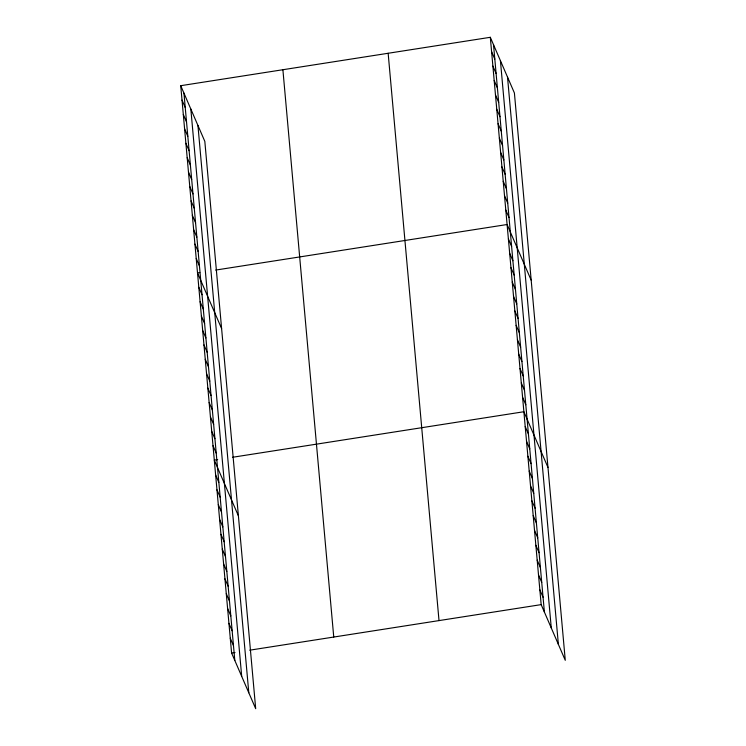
<?xml version="1.0" encoding="UTF-8"?>
<svg xmlns="http://www.w3.org/2000/svg" width="746" height="746" viewBox="0 0 746 746"><rect width="100%" height="100%" fill="white"/><g stroke="black" fill="none" stroke-linecap="round" stroke-linejoin="round"><path stroke-width="1.12" d="M180.728 85.697L204.824 141.376L255.691 708.7L231.596 653.02L180.728 85.697L490.308 37.3L514.404 92.98L565.272 660.303L541.176 604.624L490.308 37.3M199.788 272.551L197.513 272.915L221.609 328.594M215.678 270.071L507.093 224.518L531.189 280.198M217.701 459.592L214.298 460.123L238.394 515.812M232.463 457.289L523.878 411.736L547.974 467.416M231.596 653.02L234.999 652.489M249.751 650.176L541.176 604.624M491.605 51.698L494.812 59.12M492.892 66.105L496.109 73.518M494.188 80.503L497.395 87.925M495.475 94.91L498.682 102.323M496.771 109.308L499.979 116.73M498.058 123.705L501.265 131.128M499.344 138.113L502.562 145.526M500.641 152.51L503.848 159.933M501.927 166.908L505.145 174.331M503.224 181.315L506.431 188.729M504.51 195.713L507.728 203.136M505.807 210.12L509.014 217.534M508.39 238.916L511.597 246.339M509.677 253.323L512.884 260.736M510.973 267.721L514.18 275.143M512.26 282.119L515.467 289.541M513.556 296.526L516.764 303.948M514.843 310.923L518.05 318.346M516.129 325.331L519.347 332.744M517.426 339.728L520.633 347.151M518.712 354.126L521.93 361.549M520.009 368.533L523.216 375.947M521.295 382.931L524.513 390.354M522.592 397.338L525.799 404.752M525.212 426.572L528.42 433.995M526.545 441.408L529.753 448.831M527.87 456.244L531.087 463.667M529.203 471.09L532.411 478.503M530.527 485.926L533.744 493.339M531.861 500.762L535.068 508.185M533.194 515.598L536.402 523.021M534.518 530.434L537.735 537.857M535.852 545.279L539.06 552.693M537.185 560.115L540.393 567.529M538.509 574.952L541.727 582.374M539.843 589.788L543.051 597.21M182.024 100.095L185.232 107.517M183.311 114.492L186.528 121.915M184.607 128.899L187.815 136.313M185.894 143.297L189.102 150.72M187.19 157.695L190.398 165.118M188.477 172.102L191.685 179.525M189.773 186.5L192.981 193.923M191.06 200.907L194.268 208.321M192.347 215.305L195.564 222.728M193.643 229.703L196.851 237.125M194.93 244.11L198.147 251.523M196.226 258.508L199.434 265.93M198.809 287.313L202.017 294.735M200.096 301.71L203.313 309.133M201.392 316.118L204.6 323.531M202.679 330.515L205.887 337.938M203.975 344.913L207.183 352.336M205.262 359.32L208.47 366.743M206.549 373.718L209.766 381.141M207.845 388.125L211.053 395.539M209.132 402.523L212.349 409.946M210.428 416.921L213.636 424.343M211.715 431.328L214.932 438.741M213.011 445.726L216.219 453.148M215.631 474.969L218.839 482.382M216.965 489.805L220.173 497.228M218.289 504.641L221.506 512.064M219.622 519.477L222.83 526.9M220.956 534.313L224.164 541.736M222.28 549.159L225.497 556.572M223.614 563.995L226.821 571.408M224.938 578.831L228.155 586.253M226.271 593.667L229.479 601.09M227.605 608.503L230.812 615.926M228.929 623.339L232.146 630.762M230.262 638.184L233.47 645.598M507.513 77.052L558.381 644.376M500.417 60.65L551.275 627.973M493.526 44.723L544.384 612.046M388.153 53.274L439.012 620.597M282.893 69.723L333.751 637.047M197.932 125.449L248.8 692.773M190.836 109.037L241.695 676.361M183.945 93.11L234.804 660.443"/></g></svg>
